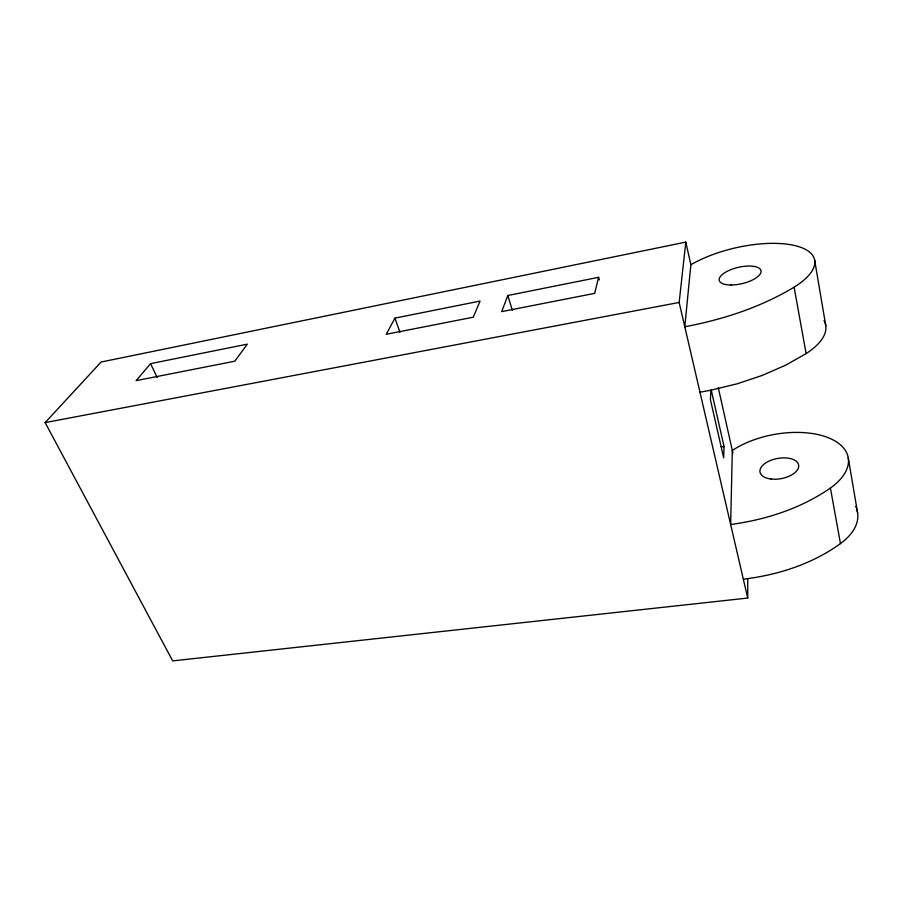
<?xml version="1.0" encoding="UTF-8"?>
<svg xmlns="http://www.w3.org/2000/svg" width="903" height="903" viewBox="0 0 903 903"><rect width="100%" height="100%" fill="white"/><g stroke="black" fill="none" stroke-linecap="round" stroke-linejoin="round"><path stroke-width="1.35" d="M690.863 264.737A75.096 29.325 -13.1 0 1 793.613 245.289A75.096 29.325 -13.1 0 1 794.109 287.154C760.698 307.313 722.987 319.549 684.79 326.773L690.863 264.737L685.806 242.106L101.091 362.035L45.15 422.604L172.676 660.894L747.707 598.057L747.752 578.62C780.689 574.116 813.343 563.19 840.467 543.606A67.138 37.508 -9.3 0 0 856.484 508.66M711.282 390.209L724.037 446.5L723.664 457.821L710.401 399.611L710.898 390.186L737.187 383.798L762.358 375.377L785.768 365.139L806.119 353.615A73.019 31.707 -12.3 0 0 824.868 322.427M747.707 598.057L679.158 302.46L685.806 242.106M598.61 277.311L594.671 293.373L501.684 311.625L507.813 295.507L598.61 277.311L599.287 279.885M394.938 318.127L386.224 334.291L473.274 317.201L480.069 301.071L394.938 318.127L399.995 332.281M150.598 363.638L136.116 380.648L234.814 361.189L247.332 344.145L150.598 363.638L157.178 377.522M830.421 488.026C800.995 508.479 765.947 519.733 730.651 524.508L732.31 450.473A68.854 35.973 -10.3 0 1 827.6 437.447A68.854 35.973 -10.3 0 1 830.421 488.026L840.467 543.606M711 390.186L699.972 392.207M45.15 422.604L679.158 302.46M721.294 446.906L724.037 446.5M747.831 578.654L743.338 579.207M507.813 295.507L512.328 310.26M718.257 387.477L732.92 453.204M794.109 287.154L806.119 353.615M814.653 260.166L825.782 325.678M848.222 457.674L857.59 512.836M855.525 506.493A67.138 37.508 -9.3 0 1 855.83 507.102M823.965 320.633A73.019 31.707 -12.3 0 1 824.247 321.141M771.004 479.019A19.652 10.26 -10.3 0 0 798.658 465.147A19.652 10.26 -10.3 0 0 768.261 461.467A19.652 10.26 -10.3 0 0 771.004 479.019M731.024 284.987A21.424 8.353 -13.1 0 0 761.015 270.765A21.424 8.353 -13.1 0 0 728.315 270.753A21.424 8.353 -13.1 0 0 731.024 284.987"/></g></svg>
